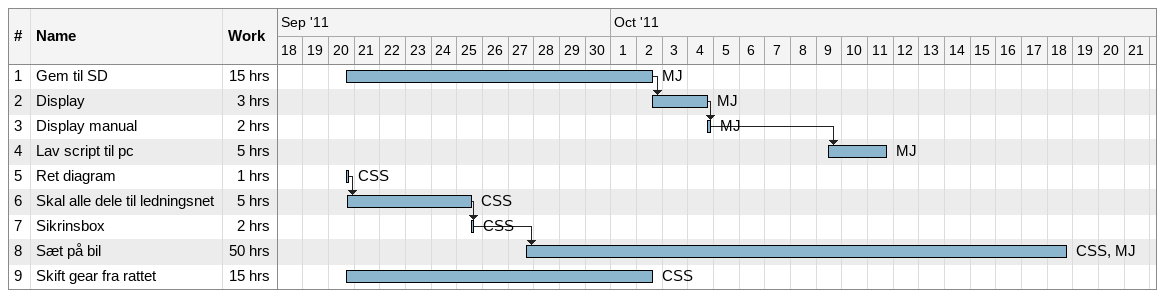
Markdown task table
| ID | Task | Start | Finish | Predecessors | Resources | Work (h) |
|---|---|---|---|---|---|---|
| 1 | Gem til SD | 2011-09-20 | 2011-10-02 |  | MJ | 15 |
| 2 | Display | 2011-10-02 | 2011-10-04 | 1 | MJ | 3 |
| 3 | Display manual | 2011-10-04 | 2011-10-04 | 2 | MJ | 2 |
| 4 | Lav script til pc | 2011-10-09 | 2011-10-11 | 3 | MJ | 5 |
| 5 | Ret diagram | 2011-09-20 | 2011-09-20 |  | CSS | 1 |
| 6 | Skal alle dele til ledningsnet | 2011-09-20 | 2011-09-25 | 5 | CSS | 5 |
| 7 | Sikrinsbox | 2011-09-25 | 2011-09-25 | 6 | CSS | 2 |
| 8 | Sæt på bil | 2011-09-27 | 2011-10-18 | 7 | CSS, MJ | 50 |
| 9 | Skift gear fra rattet | 2011-09-20 | 2011-10-02 |  | CSS | 15 |
